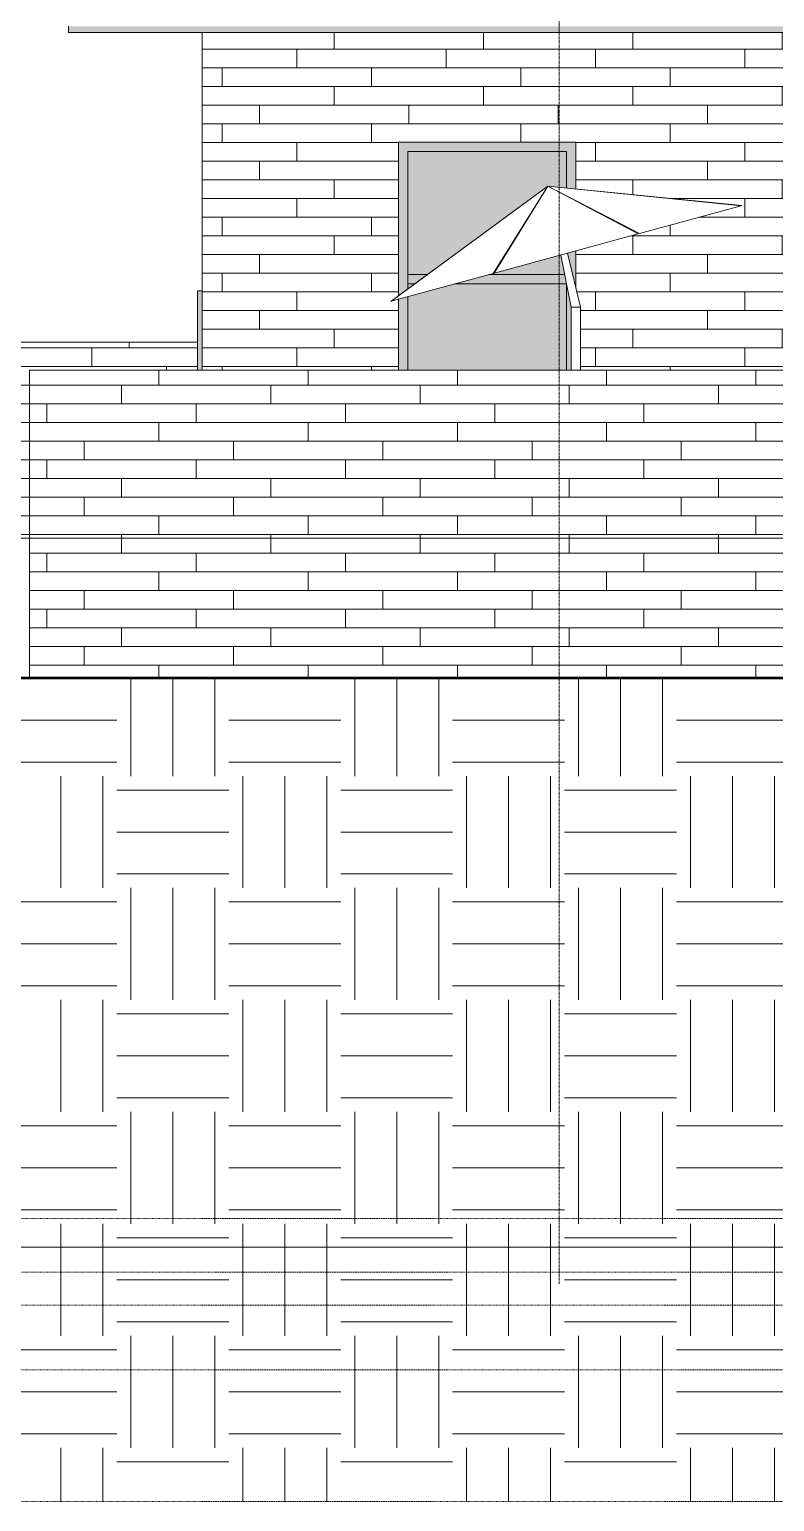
# Model space of a CAD drawing. Header units: inches. Extents: x 1750 to 8392, y -264 to 660.
# Drawn here: x 2059.8 to 2219.5, y -206.5 to 109.1 of the extents above; entities that cross this region are included whole.
import ezdxf

# ---------------------------------------------------------------- set-up
doc = ezdxf.new("R2010")
doc.units = ezdxf.units.IN
doc.header["$MEASUREMENT"] = 0
doc.linetypes.add('Aligning Line 1_8_', pattern=[0.25, 0.125, -0.125])
doc.linetypes.add('Grid Line 1_2_', pattern=[0.875, 0.5, -0.125, 0.125, -0.125])
for name, color, linetype, lineweight in [('0-1', 7, 'Continuous', 5), ('A-CLNG-1', 13, 'Continuous', 5), ('A-CLNG-2', 13, 'Continuous', 9), ('A-FLOR-LEVL-1', 51, 'Grid Line 1_2_', 9), ('A-GENM', 5, 'Continuous', 9), ('A-GLAZ-1', 151, 'Continuous', 9), ('A-WALL-2', 113, 'Continuous', 9), ('A-WALL-PATT-1', 111, 'Continuous', 9), ('C-TOPO', 7, 'Continuous', 9), ('C-TOPO-1', 250, 'Continuous', 50), ('G-ANNO-SYMB', 111, 'Aligning Line 1_8_', 9), ('G-ANNO-SYMB-1', 147, 'Aligning Line 1_8_', 9), ('G-IMPT', 8, 'Continuous', 9), ('I-FURN', 30, 'Continuous', 9), ('S-GRID-1', 1, 'Grid Line 1_2_', 9)]:
    doc.layers.add(name, color=color, linetype=linetype, lineweight=lineweight)
pattern_1 = [(0, (2101.136, 0.8), (0, 4), []), (90, (2101.136, 0.8), (-8, 8), [4, -28]), (90, (2117.136, 4.8), (-8, 8), [4, -28])]

# ---------------------------------------------------------------- blocks, each defined once
blk = doc.blocks.new('CTR  - Topography_rvt-1-BUILDING ELEVATION - EAST')
at = {"layer": 'C-TOPO'}
h = blk.add_hatch(dxfattribs=at)
h.set_pattern_fill('FP_14', color=256, style=0, pattern_type=2)
h.set_pattern_definition([(0, (2870.5, 0), (24, 24), [24, -24]), (0, (2870.5, 9), (24, 24), [24, -24]), (0, (2870.5, 18), (24, 24), [24, -24]), (90, (2873.5, 21), (-24, 24), [24, -24]), (90, (2882.5, 21), (-24, 24), [24, -24]), (90, (2891.5, 21), (-24, 24), [24, -24])])
h.paths.add_polyline_path([(1926.86, -206.5), (2313.65, -206.5), (2313.65, -30), (1926.86, -30), (1926.86, -158)], flags=0)
for p, q in [((2002.31, -30), (2097.28, -30)), ((2122.32, -30), (2097.28, -30)), ((2172.23, -30), (2122.32, -30)), ((2202.1, -30), (2172.23, -30)), ((2202.1, -30), (2271.93, -30))]:
    blk.add_line(p, q, dxfattribs=at)
at = {"layer": 'C-TOPO-1'}
for p, q in [((2097.28, -30), (2002.31, -30)), ((2122.32, -30), (2097.28, -30)), ((2172.23, -30), (2122.32, -30)), ((2202.1, -30), (2172.23, -30)), ((2271.93, -30), (2202.1, -30))]:
    blk.add_line(p, q, dxfattribs=at)
blk = doc.blocks.new('CTR - 1st Phase - Common Walls_rvt-1-BUILDING ELEVATION - EAST')
at = {"layer": 'A-FLOR-LEVL-1'}
for p, q in [((1830.2, 0), (4168.71, 0)), ((1830.2, -30), (4168.71, -30)), ((1830.2, -152), (4168.71, -152))]:
    blk.add_line(p, q, dxfattribs=at)
at = {"layer": 'G-ANNO-SYMB-1'}
for p, q in [((1926.86, -145.84), (4071.96, -145.84)), ((1926.86, -164.42), (4072.04, -164.42))]:
    blk.add_line(p, q, dxfattribs=at)
blk = doc.blocks.new('CTR - 1st Phase -Stairs _ Elevators_rvt-1-BUILDING ELEVATION - EAST')
at = {"layer": 'A-FLOR-LEVL-1'}
for p, q in [((1830.2, 0), (4168.71, 0)), ((1830.2, -30), (4168.71, -30)), ((1830.2, -152), (4168.71, -152))]:
    blk.add_line(p, q, dxfattribs=at)
at = {"layer": 'G-ANNO-SYMB-1'}
blk.add_line((1926.86, -206.49), (4071.96, -206.49), dxfattribs=at)
blk = doc.blocks.new('Outdoor Table01 - 02ZUTB01_dwg-2525485-BUILDING ELEVATION - EAST')
at = {"layer": 'G-IMPT'}
for p, q in [((2170.92, 75.5), (2137.24, 50.77)), ((2170.92, 75.5), (2137.24, 50.77)), ((2170.92, 75.5), (2137.35, 50.8)), ((2170.92, 75.5), (2159.18, 56.75)), ((2170.92, 75.5), (2159.43, 56.82)), ((2190.31, 65.24), (2170.92, 75.5)), ((2170.92, 75.5), (2212.5, 71.29)), ((2170.92, 75.5), (2212.5, 71.29)), ((2170.92, 75.5), (2212.39, 71.26)), ((2170.92, 75.5), (2190.56, 65.31)), ((2212.39, 71.26), (2190.56, 65.31)), ((2190.31, 65.24), (2159.43, 56.82)), ((2175.92, 49.5), (2173.68, 60.7)), ((2177.92, 49.5), (2175.14, 61.1)), ((2159.18, 56.75), (2137.35, 50.8)), ((2175.92, 36), (2175.92, 49.5)), ((2177.92, 49.5), (2175.92, 49.5)), ((2177.92, 36), (2177.92, 49.5))]:
    blk.add_line(p, q, dxfattribs=at)
blk = doc.blocks.new('Outdoor Table01 - Outdoor Table01-1294297-BUILDING ELEVATION - EAST')
blk.add_blockref('Outdoor Table01 - 02ZUTB01_dwg-2525485-BUILDING ELEVATION - EAST', (0, 0))
blk = doc.blocks.new('_THE_ WINDOW _ DOOR - Window - 1st Floor-V12-BUILDING ELEVATION - EAST')
at = {"layer": 'A-GLAZ-1'}
h = blk.add_hatch(color=256, dxfattribs=at)
h.paths.add_polyline_path([(2139.77, 36), (2140.91, 36), (2140.91, 51.77), (2138.91, 51.22), (2138.91, 36)], flags=0)
h.paths.add_polyline_path([(2175.92, 36), (2175.92, 49.5), (2174.94, 54.44), (2174.94, 36)], flags=0)
h.paths.add_polyline_path([(2138.91, 51.94), (2140.91, 53.42), (2140.91, 82.88), (2174.94, 82.88), (2174.94, 75.09), (2176.94, 74.89), (2176.94, 84.88), (2138.91, 84.88), (2138.91, 68.55)], flags=0)
h.paths.add_polyline_path([(2176.94, 53.61), (2176.94, 61.59), (2175.14, 61.1), (2176.17, 56.82)], flags=0)
h.paths.add_polyline_path([(2176.94, 72.32), (2176.94, 72.38), (2175.17, 73.25)], flags=0)
h = blk.add_hatch(color=256, dxfattribs=at)
h.paths.add_polyline_path([(2174.94, 36), (2174.92, 54.5), (2150.93, 54.5), (2140.91, 51.77), (2140.91, 36), (2161.49, 36)], flags=0)
h.paths.add_polyline_path([(2140.91, 53.42), (2142.38, 54.5), (2140.91, 54.5)], flags=0)
h.paths.add_polyline_path([(2170.92, 75.5), (2174.94, 75.09), (2174.94, 82.88), (2140.91, 82.88), (2140.91, 56.5), (2145.1, 56.5), (2170.75, 75.37)], flags=0)
h.paths.add_polyline_path([(2170.92, 56.5), (2174.52, 56.5), (2173.68, 60.7), (2159.43, 56.82), (2170.3, 74.5), (2159.18, 56.75), (2158.27, 56.5), (2161.49, 56.5)], flags=0)
h.paths.add_polyline_path([(2174.94, 73.38), (2174.94, 73.42), (2172.81, 74.5)], flags=0)
h = blk.add_hatch(color=256, dxfattribs=at)
h.paths.add_polyline_path([(2159.43, 54.5), (2174.92, 54.5), (2174.52, 56.5), (2158.27, 56.5), (2150.93, 54.5), (2157.77, 54.5)], flags=0)
h.paths.add_polyline_path([(2140.91, 54.5), (2142.38, 54.5), (2145.1, 56.5), (2140.91, 56.5)], flags=0)
for p, q in [((2176.94, 84.88), (2138.91, 84.88)), ((2138.91, 84.88), (2138.91, 51.94)), ((2140.91, 53.42), (2140.91, 82.88)), ((2140.91, 82.88), (2174.94, 82.88)), ((2174.94, 82.88), (2174.94, 75.09)), ((2176.94, 74.89), (2176.94, 84.88)), ((2176.94, 72.32), (2176.94, 72.38)), ((2176.94, 53.61), (2176.94, 61.59)), ((2140.91, 56.5), (2140.91, 54.5)), ((2145.1, 56.5), (2140.91, 56.5)), ((2140.91, 54.5), (2142.38, 54.5)), ((2150.93, 54.5), (2174.92, 54.5)), ((2174.52, 56.5), (2158.27, 56.5)), ((2174.94, 54.44), (2174.94, 36)), ((2138.91, 51.22), (2138.91, 36)), ((2140.91, 36), (2140.91, 51.77))]:
    blk.add_line(p, q, dxfattribs=at)
blk = doc.blocks.new('V-Series_EWC4_SPVU_RFA_2015 - 1ST FLOOR-V27-BUILDING ELEVATION - EAST')
at = {"layer": 'A-GENM'}
blk.add_hatch(color=256, dxfattribs=at).paths.add_polyline_path([(2096.82, 36), (2096.82, 53), (2095.82, 53), (2095.82, 36)], flags=0)
for p in [(2095.82, 36), (2096.82, 53)]:
    blk.add_line(p, (2095.82, 53), dxfattribs=at)

msp = doc.modelspace()

# ---------------------------------------------------------------- hatches: boundary and pattern name
at = {"layer": 'A-CLNG-1'}
msp.add_hatch(color=256, dxfattribs=at).paths.add_polyline_path([(2520.3237, 108.375), (2522.9737, 108.375), (2522.9737, 109.75), (2379.1862, 109.75), (2379.1862, 109.875), (2369.4362, 109.875), (2369.4362, 109.75), (2068.1737, 109.75), (2068.1737, 108.375), (2515.4876, 108.375)], flags=0)
at = {"layer": 'A-WALL-PATT-1'}
h = msp.add_hatch(dxfattribs=at)
h.set_pattern_fill('FP_21', color=256, style=0, pattern_type=2)
h.set_pattern_definition(pattern_1)
h.paths.add_polyline_path([(2105.4487, 36), (2105.4487, 108.375), (2096.8237, 108.375), (2096.8237, 36), (2102.5936, 36)], flags=0)
h = msp.add_hatch(dxfattribs=at)
h.set_pattern_fill('FP_21', color=256, style=0, pattern_type=2)
h.set_pattern_definition(pattern_1)
h.paths.add_polyline_path([(2362.6001, 0), (2367.6237, 0), (2367.5904, 10.5729), (2367.4742, 10.7422), (2367.3993, 10.9444), (2367.3737, 11.3785), (2367.3993, 35.3785), (2367.4742, 35.5807), (2367.5934, 35.7544), (2367.7487, 35.8877), (2367.9296, 35.9714), (2368.1237, 36), (2368.3179, 35.9714), (2368.4987, 35.8877), (2368.6541, 35.7544), (2368.7733, 35.5807), (2368.8482, 35.3785), (2368.8737, 35.1615), (2368.8482, 10.9444), (2368.7733, 10.7422), (2368.6237, 10.4645), (2368.6237, 0), (2520.3237, 0), (2520.3237, 108.375), (2105.4487, 108.375), (2105.4487, 36), (2138.9112, 36), (2138.9112, 51.2215), (2137.35, 50.7957), (2138.9112, 51.9445), (2138.9112, 84.875), (2176.9362, 84.875), (2176.9362, 74.8854), (2212.391, 71.2614), (2190.5609, 65.3077), (2176.9362, 72.3793), (2176.9362, 72.3169), (2190.3067, 65.2384), (2176.9362, 61.5919), (2176.9362, 53.6146), (2177.9237, 49.5), (2177.9237, 36), (2273.3112, 36), (2273.3112, 84.875), (2311.3362, 84.875), (2311.3362, 36), (2311.7112, 36), (2311.7112, 84.875), (2349.7362, 84.875), (2349.7362, 0.5), (2313.6487, 0.4954), (2313.6487, 0), (2349.7362, 0)], flags=0)
h.paths.add_polyline_path([(2369.3112, 0.5), (2369.3112, 84.875), (2407.3362, 84.875), (2407.3362, 0.5), (2370.9797, 0.5)], flags=0)
h.paths.add_polyline_path([(2482.1362, 0.5), (2446.1112, 0.5), (2446.1112, 84.875), (2484.1362, 84.875), (2484.1362, 0.5)], flags=0)
h.paths.add_polyline_path([(2360.2095, 85.7022), (2359.8389, 85.7165), (2360.0114, 85.7022), (2360.2083, 85.7022)], flags=0)
h.paths.add_polyline_path([(2362.6001, 77.384), (2355.7412, 77.384), (2355.7412, 77.9781), (2355.9874, 77.9781), (2356.0437, 79.2383), (2356.0594, 79.4177), (2356.3386, 80.8452), (2356.7484, 82.0113), (2357.52, 82.8954), (2358.2871, 83.4062), (2358.2871, 83.6562), (2358.4813, 83.6562), (2358.5398, 83.7238), (2358.3547, 83.7238), (2358.3842, 85.2238), (2358.5398, 85.2238), (2358.4472, 85.2913), (2358.2871, 85.2913), (2358.2871, 85.5413), (2358.4103, 85.5733), (2358.4813, 85.6382), (2359.1303, 85.7271), (2359.0117, 85.7151), (2358.9677, 85.744), (2358.9419, 85.7609), (2358.846, 85.744), (2358.8372, 85.8142), (2358.7847, 85.815), (2358.8372, 85.9275), (2359.1447, 87.8305), (2358.6112, 88.0514), (2358.1452, 88.409), (2357.7877, 88.875), (2357.5629, 89.4177), (2357.4862, 90), (2357.5629, 90.5823), (2357.7877, 91.125), (2358.1452, 91.591), (2358.6112, 91.9486), (2359.1539, 92.1733), (2359.7362, 92.25), (2360.3186, 92.1733), (2360.8612, 91.9486), (2361.4169, 91.4741), (2361.6848, 91.125), (2361.9096, 90.5823), (2361.9862, 90), (2361.9096, 89.4177), (2361.6848, 88.875), (2361.3272, 88.409), (2360.8612, 88.0514), (2360.3284, 87.8267), (2360.6779, 85.8669), (2360.6779, 85.7994), (2360.5814, 85.7967), (2360.5814, 85.751), (2360.5985, 85.7063), (2360.234, 85.707), (2360.427, 85.702), (2361.0252, 85.6186), (2361.1374, 85.5413), (2361.1853, 85.5413), (2361.1853, 85.2913), (2360.9912, 85.2913), (2360.9327, 85.2238), (2361.1178, 85.2238), (2361.0883, 83.7238), (2360.9327, 83.7238), (2361.0252, 83.6562), (2361.1853, 83.6562), (2361.1853, 83.4062), (2362.0614, 82.8113), (2362.7808, 81.926), (2363.1697, 80.662), (2363.4131, 79.4177), (2363.4851, 77.9781), (2363.7313, 77.9781), (2363.7313, 77.384), (2362.6215, 77.384)], flags=0)
h = msp.add_hatch(dxfattribs=at)
h.set_pattern_fill('FP_24', color=256, style=0, pattern_type=2)
h.set_pattern_definition([(0, (1929.199, 0.8), (0, 4), []), (90, (1929.199, 0.8), (-8, 8), [4, -28]), (90, (1945.199, 4.8), (-8, 8), [4, -28])])
h.paths.add_polyline_path([(2696.3237, -0.75), (2696.3237, 0), (2656.3237, 0), (2656.3237, -0.75), (2664.2655, -0.75)], flags=0)
h.paths.add_polyline_path([(1983.8212, 0), (2059.7987, 0), (2059.7987, 36), (2095.8237, 36), (2095.8237, 42), (1931.3237, 42), (1931.3237, 0), (1972.9307, 0)], flags=0)
h = msp.add_hatch(dxfattribs=at)
h.set_pattern_fill('FP_16', color=256, style=0, pattern_type=2)
h.set_pattern_definition([(0, (2311.524, 0.8), (0, 4), []), (90, (2311.524, 0.8), (-8, 8), [4, -28]), (90, (2327.524, 4.8), (-8, 8), [4, -28])])
h.paths.add_polyline_path([(2122.3198, -30), (2313.6487, -30), (2313.6487, 36), (2059.7987, 36), (2059.7987, -30), (2097.2825, -30)], flags=0)

# ---------------------------------------------------------------- linework, layer by layer
at = {"layer": 'A-CLNG-2'}
for p, q in [((2068.1737, 108.375), (2068.1737, 109.75)), ((2522.9737, 108.375), (2068.1737, 108.375))]:
    msp.add_line(p, q, dxfattribs=at)
at = {"layer": 'A-FLOR-LEVL-1'}
for p, q in [((1830.9484, 0), (4167.9645, 0)), ((1830.9484, -30), (4167.9645, -30)), ((1830.9484, -152), (4167.9645, -152))]:
    msp.add_line(p, q, dxfattribs=at)
at = {"layer": 'A-WALL-2'}
for p, q in [((2096.8237, 36), (2096.8237, 108.375)), ((2138.9112, 51.9445), (2138.9112, 84.875)), ((2138.9112, 84.875), (2176.9362, 84.875)), ((2176.9362, 84.875), (2176.9362, 74.8854)), ((2176.9362, 72.3793), (2176.9362, 72.3169)), ((2176.9362, 61.5919), (2176.9362, 53.6146)), ((2138.9112, 36), (2138.9112, 51.2215)), ((2095.8237, 42), (1927.0737, 42)), ((2313.6487, 36), (2059.7987, 36)), ((2059.7987, 36), (2059.7987, -30))]:
    msp.add_line(p, q, dxfattribs=at)
at = {"layer": 'G-ANNO-SYMB'}
for p, q in [((1926.8612, -157.3105), (4072.0372, -157.3105)), ((1926.8612, -178.2392), (4072.0372, -178.2392))]:
    msp.add_line(p, q, dxfattribs=at)
at = {"layer": 'S-GRID-1'}
msp.add_line((2173.3237, -159.8356), (2173.3237, 470.5), dxfattribs=at)

# ---------------------------------------------------------------- block references
at = {"layer": '0-1'}
for name in ['CTR - 1st Phase - Common Walls_rvt-1-BUILDING ELEVATION - EAST', 'CTR - 1st Phase -Stairs _ Elevators_rvt-1-BUILDING ELEVATION - EAST', 'CTR  - Topography_rvt-1-BUILDING ELEVATION - EAST']:
    msp.add_blockref(name, (0, 0), dxfattribs=at)
at = {"layer": 'A-GENM'}
msp.add_blockref('V-Series_EWC4_SPVU_RFA_2015 - 1ST FLOOR-V27-BUILDING ELEVATION - EAST', (0, 0), dxfattribs=at)
at = {"layer": 'A-GLAZ-1'}
msp.add_blockref('_THE_ WINDOW _ DOOR - Window - 1st Floor-V12-BUILDING ELEVATION - EAST', (0, 0), dxfattribs=at)
at = {"layer": 'I-FURN'}
msp.add_blockref('Outdoor Table01 - Outdoor Table01-1294297-BUILDING ELEVATION - EAST', (0, 0), dxfattribs=at)

doc.saveas('drawing.dxf')
